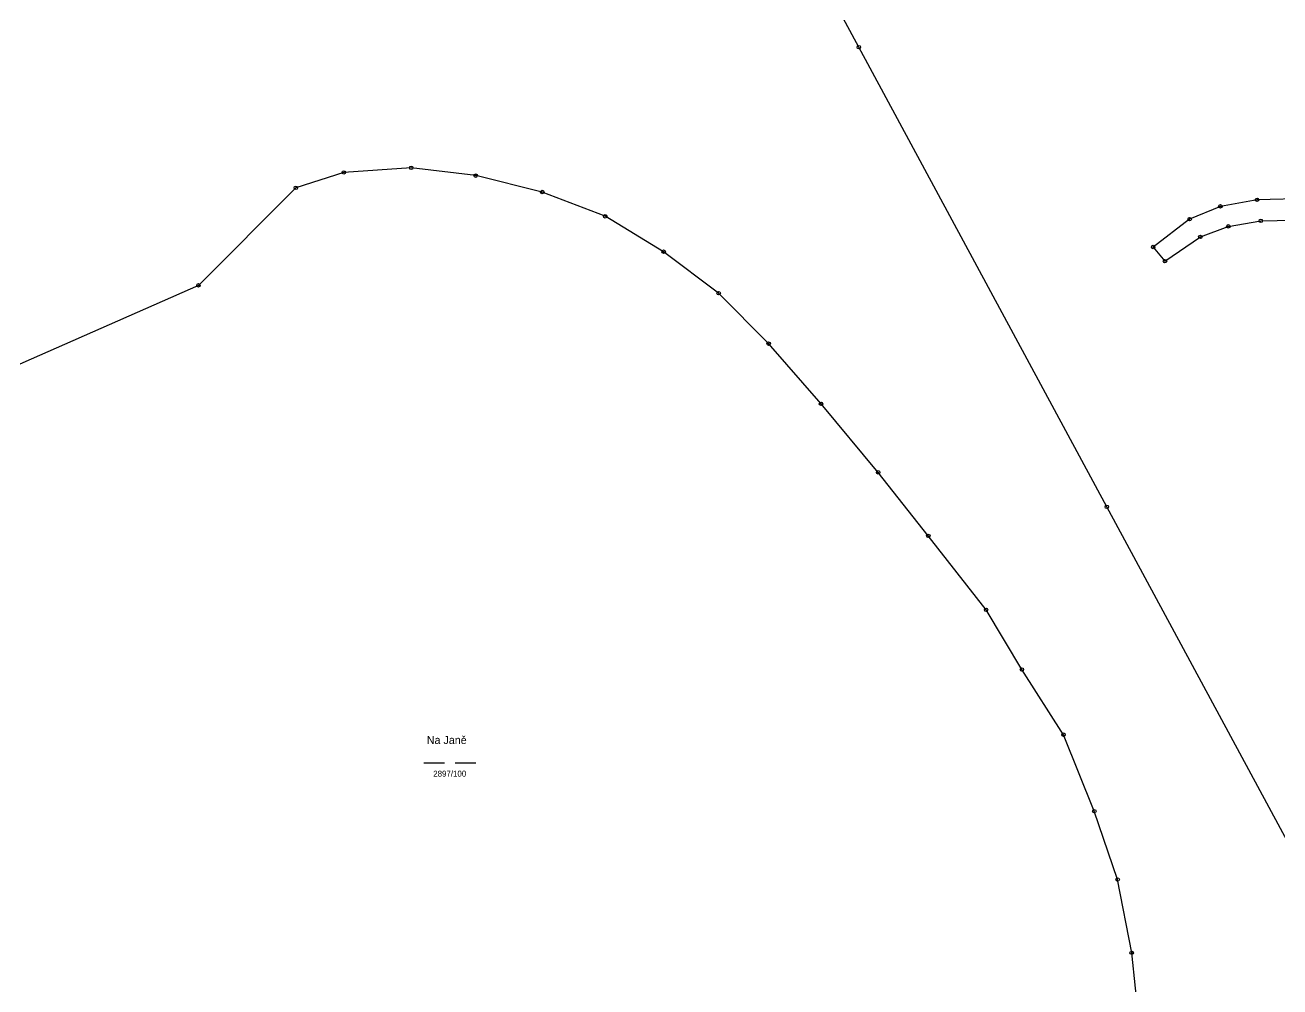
# Model space of a CAD drawing. Extents: x -784124 to -780570, y -980818 to -976926.
# Drawn here: x -783108.4 to -782747.8, y -980275.6 to -979999.3 of the extents above; entities that cross this region are included whole.
import ezdxf
from ezdxf.enums import TextEntityAlignment as Align

# ---------------------------------------------------------------- set-up
doc = ezdxf.new("R2010")
doc.units = 0
doc.header["$LTSCALE"] = 3.138375
doc.header["$MEASUREMENT"] = 0
for name, color, linetype in [('1015', 1, 'CONTINUOUS'), ('105', 1, 'CONTINUOUS'), ('18', 1, 'CONTINUOUS'), ('21900', 1, 'CONTINUOUS'), ('803', 1, 'CONTINUOUS')]:
    doc.layers.add(name, color=color, linetype=linetype)

# ---------------------------------------------------------------- blocks, each defined once
blk = doc.blocks.new('8_03$8')
at = {"layer": '803', "color": 255, "linetype": 'Continuous'}
for p, q in [((-7.49, 0), (-1.49, 0)), ((1.51, 0), (7.51, 0))]:
    blk.add_line(p, q, dxfattribs=at)
blk = doc.blocks.new('1_05$19')
at = {"layer": '105', "color": 3, "linetype": 'Continuous'}
for radius in [0.5, 0.0303]:
    blk.add_circle((0, 0), radius, dxfattribs=at)

msp = doc.modelspace()

# ---------------------------------------------------------------- linework, layer by layer
at = {"layer": '21900', "color": 3, "linetype": 'Continuous'}
for points in [[(-782235.98, -980411.55), (-782408.96, -980361.49), (-782581.78, -980311.47), (-782726.27, -980269.65), (-782797.54, -980137.66), (-782868.81, -980005.65), (-782920.88, -979909.21)], [(-782788.27, -980286.11), (-782790.4, -980265.75), (-782794.45, -980244.72), (-782801.15, -980225.07), (-782810.01, -980203.13), (-782821.96, -980184.4), (-782832.25, -980167.25), (-782848.85, -980146.03), (-782863.26, -980127.78), (-782879.68, -980108.07), (-782894.75, -980090.81), (-782909.11, -980076.32), (-782924.92, -980064.4), (-782941.71, -980054.23), (-782959.77, -980047.27), (-782978.92, -980042.56), (-782997.47, -980040.31), (-783016.8, -980041.63), (-783030.61, -980046.04), (-783058.6, -980074.07), (-783114.66, -980098.85)], [(-782739.29, -980049.15), (-782754.38, -980049.48), (-782764.92, -980051.38), (-782773.76, -980055.06), (-782784.23, -980063.05), (-782780.85, -980067.11), (-782770.67, -980060.15), (-782762.64, -980057.12), (-782753.3, -980055.53), (-782739.18, -980055.28)]]:
    msp.add_lwpolyline(points, dxfattribs=at)

# ---------------------------------------------------------------- block references
at = {"layer": '105', "color": 0, "linetype": 'ByBlock'}
for p in [(-782868.81, -980005.65), (-783016.8, -980041.63), (-782997.47, -980040.31), (-782978.92, -980042.56), (-783030.61, -980046.04), (-782959.77, -980047.27), (-782764.92, -980051.38), (-782754.38, -980049.48), (-782941.71, -980054.23), (-782773.76, -980055.06), (-782753.3, -980055.53), (-782770.67, -980060.15), (-782762.64, -980057.12), (-782784.23, -980063.05), (-782924.92, -980064.4), (-782780.85, -980067.11), (-783058.6, -980074.07), (-782909.11, -980076.32), (-782894.75, -980090.81), (-782879.68, -980108.07), (-782863.26, -980127.78), (-782797.54, -980137.66), (-782848.85, -980146.03), (-782832.25, -980167.25), (-782821.96, -980184.4), (-782810.01, -980203.13), (-782801.15, -980225.07), (-782794.45, -980244.72), (-782790.4, -980265.75)]:
    msp.add_blockref('1_05$19', p, dxfattribs=at)
at = {"layer": '803', "color": 0, "linetype": 'ByBlock'}
msp.add_blockref('8_03$8', (-782986.36, -980211.2), dxfattribs=at)

# ---------------------------------------------------------------- texts
at = {"layer": '1015', "color": 255, "linetype": 'Continuous'}
msp.add_text('Na Janě', height=2.3, dxfattribs=at).set_placement((-782987.24, -980206.49), align=Align.BOTTOM_CENTER)
at = {"layer": '18', "color": 255, "linetype": 'Continuous'}
msp.add_text('2897/100', height=1.7, dxfattribs=at).set_placement((-782991.12, -980215.67), align=Align.BOTTOM_LEFT)

doc.saveas('drawing.dxf')
